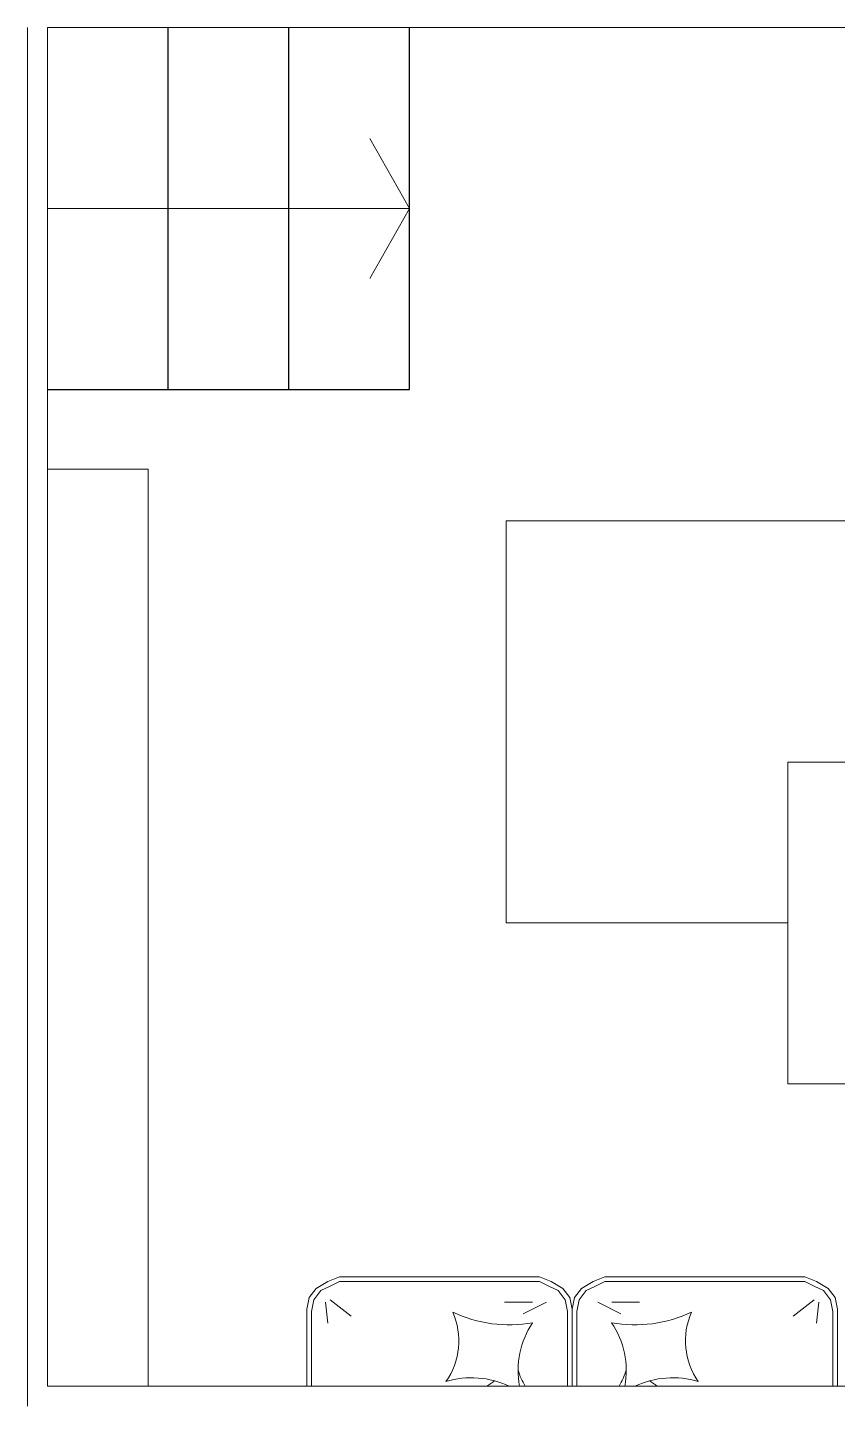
# Model space of a CAD drawing. Header units: millimetres. Extents: x 3468 to 20390, y -976 to 7887.
# Drawn here: x 9625.2 to 9826.7, y 5785.6 to 6127.4 of the extents above; entities that cross this region are included whole.
import ezdxf

# ---------------------------------------------------------------- set-up
doc = ezdxf.new("R2010")
doc.units = ezdxf.units.MM
for name, color, linetype, lineweight in [('A-FURN', 9, 'Continuous', 13), ('PROIEZIONI', 145, 'Continuous', 13), ('Wall', 7, 'Continuous', 20)]:
    doc.layers.add(name, color=color, linetype=linetype, lineweight=lineweight)

msp = doc.modelspace()

# ---------------------------------------------------------------- linework, layer by layer
at = {"color": 1}
for p, q in [((9660.2, 6037.38), (9660.2, 6127.38)), ((9690.2, 6037.38), (9690.2, 6127.38)), ((9720.2, 6037.38), (9720.2, 6127.38)), ((9630.2, 6037.38), (9720.2, 6037.38))]:
    msp.add_line(p, q, dxfattribs=at)
at = {"layer": 'A-FURN'}
for p, q in [((9630.2, 6127.38), (9997.7, 6127.38)), ((9630.2, 6017.54), (9655.2, 6017.54)), ((9655.2, 5789.61), (9655.2, 6017.54)), ((9744.3, 5904.77), (9744.3, 6004.77)), ((9744.3, 6004.77), (9850.78, 6004.77)), ((9874.3, 5944.77), (9814.3, 5944.77)), ((9814.3, 5944.77), (9814.3, 5864.77)), ((9814.3, 5904.77), (9744.3, 5904.77)), ((9814.3, 5864.77), (9874.3, 5864.77)), ((9699.9, 5815.67), (9697, 5813.93)), ((9699.9, 5815.67), (9697, 5813.93)), ((9700.48, 5814.51), (9698.16, 5813.36)), ((9700.48, 5814.51), (9698.16, 5813.36)), ((9702.79, 5816.83), (9699.9, 5815.67)), ((9702.79, 5816.83), (9699.9, 5815.67)), ((9702.79, 5815.67), (9700.48, 5814.51)), ((9702.79, 5815.67), (9700.48, 5814.51)), ((9752.56, 5816.83), (9702.79, 5816.83)), ((9752.56, 5816.83), (9702.79, 5816.83)), ((9752.56, 5816.83), (9702.79, 5816.83)), ((9752.56, 5816.83), (9702.79, 5816.83)), ((9752.56, 5815.67), (9702.79, 5815.67)), ((9752.56, 5815.67), (9702.79, 5815.67)), ((9755.46, 5815.67), (9752.56, 5816.83)), ((9755.46, 5815.67), (9752.56, 5816.83)), ((9754.88, 5814.51), (9752.56, 5815.67)), ((9754.88, 5814.51), (9752.56, 5815.67)), ((9757.19, 5813.36), (9754.88, 5814.51)), ((9757.19, 5813.36), (9754.88, 5814.51)), ((9758.35, 5813.93), (9755.46, 5815.67)), ((9758.35, 5813.93), (9755.46, 5815.67)), ((9762.98, 5813.93), (9765.88, 5815.67)), ((9762.98, 5813.93), (9765.88, 5815.67)), ((9764.14, 5813.36), (9766.46, 5814.51)), ((9764.14, 5813.36), (9766.46, 5814.51)), ((9765.88, 5815.67), (9768.77, 5816.83)), ((9765.88, 5815.67), (9768.77, 5816.83)), ((9766.46, 5814.51), (9768.77, 5815.67)), ((9766.46, 5814.51), (9768.77, 5815.67)), ((9768.77, 5816.83), (9818.54, 5816.83)), ((9768.77, 5816.83), (9818.54, 5816.83)), ((9768.77, 5816.83), (9818.54, 5816.83)), ((9768.77, 5816.83), (9818.54, 5816.83)), ((9768.77, 5815.67), (9818.54, 5815.67)), ((9768.77, 5815.67), (9818.54, 5815.67)), ((9818.54, 5816.83), (9821.44, 5815.67)), ((9818.54, 5816.83), (9821.44, 5815.67)), ((9818.54, 5815.67), (9820.86, 5814.51)), ((9818.54, 5815.67), (9820.86, 5814.51)), ((9820.86, 5814.51), (9823.17, 5813.36)), ((9820.86, 5814.51), (9823.17, 5813.36)), ((9821.44, 5815.67), (9824.33, 5813.93)), ((9821.44, 5815.67), (9824.33, 5813.93)), ((9695.27, 5811.62), (9694.69, 5808.73)), ((9697, 5813.93), (9695.27, 5811.62)), ((9697, 5813.93), (9695.27, 5811.62)), ((9696.42, 5811.04), (9695.85, 5808.15)), ((9696.42, 5811.04), (9695.85, 5808.15)), ((9698.16, 5813.36), (9696.42, 5811.04)), ((9698.16, 5813.36), (9696.42, 5811.04)), ((9700.48, 5811.04), (9705.69, 5806.99)), ((9700.48, 5811.04), (9705.69, 5806.99)), ((9758.93, 5811.04), (9757.19, 5813.36)), ((9758.93, 5811.04), (9757.19, 5813.36)), ((9760.09, 5811.62), (9758.35, 5813.93)), ((9760.09, 5811.62), (9758.35, 5813.93)), ((9759.51, 5808.15), (9758.93, 5811.04)), ((9759.51, 5808.15), (9758.93, 5811.04)), ((9760.09, 5811.62), (9760.67, 5808.73)), ((9760.09, 5811.62), (9760.67, 5808.73)), ((9761.25, 5811.62), (9760.67, 5808.73)), ((9761.25, 5811.62), (9760.67, 5808.73)), ((9761.25, 5811.62), (9762.98, 5813.93)), ((9761.25, 5811.62), (9762.98, 5813.93)), ((9761.82, 5808.15), (9762.4, 5811.04)), ((9761.82, 5808.15), (9762.4, 5811.04)), ((9762.4, 5811.04), (9764.14, 5813.36)), ((9762.4, 5811.04), (9764.14, 5813.36)), ((9820.86, 5811.04), (9815.65, 5806.99)), ((9820.86, 5811.04), (9815.65, 5806.99)), ((9823.17, 5813.36), (9824.91, 5811.04)), ((9823.17, 5813.36), (9824.91, 5811.04)), ((9824.33, 5813.93), (9826.07, 5811.62)), ((9824.33, 5813.93), (9826.07, 5811.62)), ((9824.91, 5811.04), (9825.49, 5808.15)), ((9824.91, 5811.04), (9825.49, 5808.15)), ((9826.07, 5811.62), (9826.65, 5808.73)), ((9826.07, 5811.62), (9826.65, 5808.73)), ((9694.69, 5789.61), (9694.69, 5808.73)), ((9695.85, 5808.15), (9695.85, 5789.61)), ((9695.85, 5808.15), (9695.85, 5789.61)), ((9699.32, 5810.46), (9699.9, 5805.25)), ((9699.32, 5810.46), (9699.9, 5805.25)), ((9750.83, 5810.46), (9743.88, 5810.46)), ((9750.83, 5810.46), (9743.88, 5810.46)), ((9754.3, 5810.46), (9748.51, 5807.57)), ((9754.3, 5810.46), (9748.51, 5807.57)), ((9759.51, 5789.61), (9759.51, 5808.15)), ((9759.51, 5789.61), (9759.51, 5808.15)), ((9760.67, 5808.73), (9760.67, 5789.61)), ((9760.67, 5808.73), (9760.67, 5789.61)), ((9760.67, 5808.73), (9760.67, 5789.61)), ((9760.67, 5808.73), (9760.67, 5789.61)), ((9761.82, 5789.61), (9761.82, 5808.15)), ((9761.82, 5789.61), (9761.82, 5808.15)), ((9767.03, 5810.46), (9772.82, 5807.57)), ((9767.03, 5810.46), (9772.82, 5807.57)), ((9770.51, 5810.46), (9777.45, 5810.46)), ((9770.51, 5810.46), (9777.45, 5810.46)), ((9822.02, 5810.46), (9821.44, 5805.25)), ((9822.02, 5810.46), (9821.44, 5805.25)), ((9825.49, 5808.15), (9825.49, 5789.61)), ((9825.49, 5808.15), (9825.49, 5789.61)), ((9826.65, 5808.73), (9826.65, 5789.61))]:
    msp.add_line(p, q, dxfattribs=at)
at = {"layer": 'A-FURN', "linetype": 'Continuous'}
for centre, radius, start, end in [((9714.86, 5800.88), 17.62, 324.9014, 23.9225), ((9714.86, 5800.88), 17.62, 324.9014, 23.9225), ((9745.08, 5837.99), 33.13, 244.7907, 280.0283), ((9745.08, 5837.99), 33.13, 244.7907, 280.0283), ((9776.25, 5837.99), 33.13, 259.9717, 295.2093), ((9776.25, 5837.99), 33.13, 259.9717, 295.2093), ((9806.47, 5800.88), 17.62, 156.0775, 215.0986), ((9806.47, 5800.88), 17.62, 156.0775, 215.0986), ((9768.06, 5793.61), 20.85, 145.6363, 191.0507), ((9753.27, 5793.61), 20.85, 348.9493, 34.3637), ((9735.68, 5769.74), 21.96, 64.8304, 106.9297), ((9728.42, 5807.29), 20.85, 302.0256, 308.3898), ((9768.07, 5800.46), 21.96, 198.2361, 209.599), ((9768.07, 5800.46), 21.96, 198.2361, 209.599), ((9753.27, 5800.46), 21.96, 330.401, 341.7639), ((9753.27, 5800.46), 21.96, 330.401, 341.7639), ((9785.66, 5769.74), 21.96, 73.0703, 115.1696), ((9792.91, 5807.29), 20.85, 231.6102, 237.9744)]:
    msp.add_arc(centre, radius, start, end, dxfattribs=at)
at = {"layer": 'PROIEZIONI'}
for q in [(9710.31, 6099.76), (9630.2, 6082.38), (9710.31, 6065)]:
    msp.add_line((9720.2, 6082.38), q, dxfattribs=at)
at = {"layer": 'Wall'}
for p, q in [((9625.2, 5784.61), (9625.2, 6127.38)), ((9630.2, 5789.61), (9630.2, 6127.38)), ((9997.7, 5789.61), (9630.2, 5789.61))]:
    msp.add_line(p, q, dxfattribs=at)

doc.saveas('drawing.dxf')
